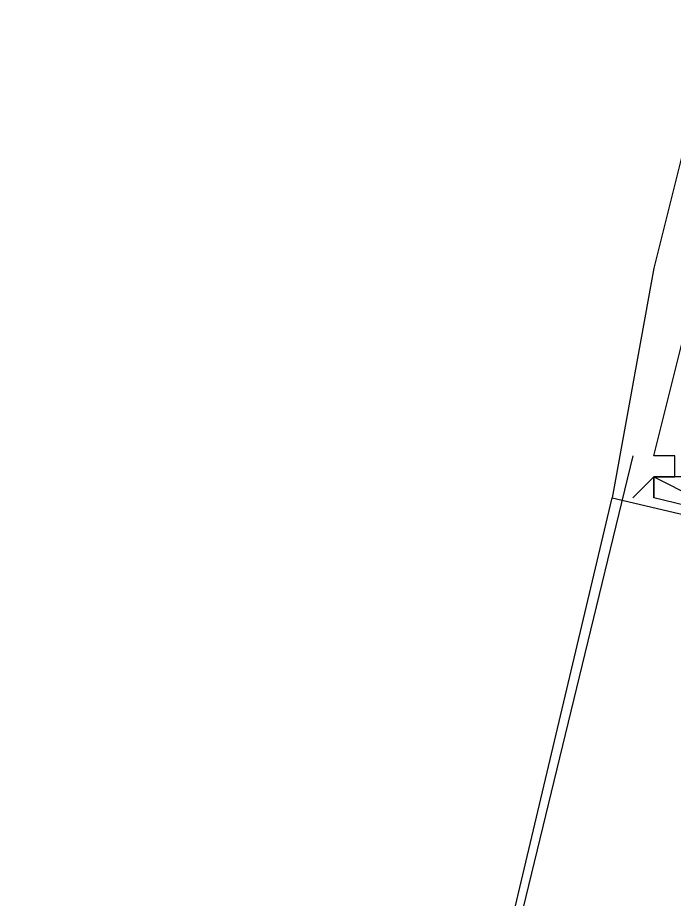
# Model space of a CAD drawing. Header units: feet. Extents: x -84 to 198, y -22 to 181.
# Drawn here: x 132.18 to 132.6, y 98.014 to 98.578 of the extents above; entities that cross this region are included whole.
import ezdxf

# ---------------------------------------------------------------- set-up
doc = ezdxf.new("R2010")
doc.units = ezdxf.units.FT
doc.layers.add('A-LINEA', color=7, linetype='CONTINUOUS')

msp = doc.modelspace()

# ---------------------------------------------------------------- linework, layer by layer
at = {"layer": 'A-LINEA'}
for p, q in [((132.5867, 98.4178), (132.5867, 98.4178)), ((132.5867, 98.4178), (132.5867, 98.4178)), ((132.5867, 98.4178), (132.5867, 98.4178)), ((132.5867, 98.4178), (132.5867, 98.4178)), ((132.5867, 98.4178), (132.5867, 98.4178)), ((132.5867, 98.4178), (132.5867, 98.4178)), ((132.5733, 98.2978), (132.4533, 97.8044)), ((132.5867, 98.2978), (132.5867, 98.2978)), ((132.5867, 98.2978), (132.5867, 98.2978)), ((132.5867, 98.2978), (132.5867, 98.2978)), ((132.5867, 98.2844), (132.5867, 98.2844)), ((132.5867, 98.2844), (132.5867, 98.2844)), ((132.5867, 98.2844), (132.5867, 98.2844)), ((132.5867, 98.2844), (132.5867, 98.2844)), ((132.5867, 98.2844), (132.5867, 98.2844)), ((132.5867, 98.2844), (132.5867, 98.2844)), ((132.5867, 98.2844), (132.5867, 98.2844)), ((132.5867, 98.2844), (132.5867, 98.2844)), ((132.5867, 98.2844), (132.5867, 98.2844)), ((132.5867, 98.2844), (132.5867, 98.2844)), ((132.5867, 98.2844), (132.5867, 98.2844)), ((132.5867, 98.2844), (132.5867, 98.2844)), ((132.5867, 98.2844), (132.5867, 98.2844)), ((132.5867, 98.2844), (132.5867, 98.2844)), ((132.5867, 98.2844), (132.5867, 98.2844)), ((130.8133, 90.8844), (132.56, 98.2711)), ((132.56, 98.2711), (132.56, 98.2711)), ((132.56, 98.2711), (132.56, 98.2711)), ((132.56, 98.2711), (132.56, 98.2711)), ((132.5733, 98.2711), (132.5733, 98.2711)), ((132.5733, 98.2711), (132.5733, 98.2711)), ((132.5733, 98.2711), (132.5733, 98.2711)), ((132.5867, 98.2711), (132.5867, 98.2711)), ((132.5867, 98.2711), (132.5867, 98.2711)), ((132.5867, 98.2711), (132.5867, 98.2711)), ((132.5867, 98.2711), (132.5867, 98.2711)), ((132.5867, 98.2711), (132.5867, 98.2711)), ((132.5867, 98.2711), (132.5867, 98.2711)), ((132.5867, 98.2711), (132.5867, 98.2711)), ((132.5867, 98.2711), (132.5867, 98.2711)), ((132.5867, 98.2711), (132.5867, 98.2711))]:
    msp.add_line(p, q, dxfattribs=at)
for points in [[(133.2933, 98.4044), (133.3067, 98.4044), (133.3067, 98.4178), (132.6267, 98.5778), (132.5867, 98.4178)], [(133.2933, 98.4044), (133.3067, 98.4044), (133.3067, 98.4178), (132.6267, 98.5778), (132.5867, 98.4178)], [(133.2933, 98.4044), (133.3067, 98.4044), (133.3067, 98.4178), (132.6267, 98.5778), (132.5867, 98.4178)], [(132.5733, 98.2711), (132.5867, 98.2844), (132.6, 98.2844), (132.6, 98.2978), (132.5867, 98.2978), (132.6133, 98.4044), (132.6267, 98.4044), (132.64, 98.4844)], [(132.5733, 98.2711), (132.5867, 98.2844), (132.6, 98.2844), (132.6, 98.2978), (132.5867, 98.2978), (132.6133, 98.4044), (132.6267, 98.4044), (132.64, 98.4844)], [(132.5733, 98.2711), (132.5867, 98.2844), (132.6, 98.2844), (132.6, 98.2978), (132.5867, 98.2978), (132.6133, 98.4044), (132.6267, 98.4044), (132.64, 98.4844)], [(132.5867, 98.4178), (132.56, 98.2711), (133.24, 98.1111), (133.2267, 98.1111)], [(132.5867, 98.4178), (132.56, 98.2711), (133.24, 98.1111), (133.2267, 98.1111)], [(132.5867, 98.4178), (132.56, 98.2711), (133.24, 98.1111), (133.2267, 98.1111)], [(133.1333, 98.2711), (133.12, 98.1778), (132.6267, 98.2978), (132.64, 98.3911), (132.6267, 98.3778), (132.6133, 98.2844), (132.5867, 98.2844), (132.5867, 98.2711), (132.5867, 98.2844), (132.6133, 98.2711), (132.6133, 98.2978), (133.0267, 98.2044)], [(133.1333, 98.2711), (133.12, 98.1778), (132.6267, 98.2978), (132.64, 98.3911), (132.6267, 98.3778), (132.6133, 98.2844), (132.5867, 98.2844), (132.5867, 98.2711), (132.5867, 98.2844), (132.6133, 98.2711), (132.6133, 98.2978), (133.0267, 98.2044)], [(133.1333, 98.2711), (133.12, 98.1778), (132.6267, 98.2978), (132.64, 98.3911), (132.6267, 98.3778), (132.6133, 98.2844), (132.5867, 98.2844), (132.5867, 98.2711), (132.5867, 98.2844), (132.6133, 98.2711), (132.6133, 98.2978), (133.0267, 98.2044)], [(133.1333, 98.2711), (133.12, 98.1778), (132.6267, 98.2978), (132.64, 98.3911), (132.6267, 98.3778), (132.6133, 98.2844), (132.5867, 98.2844), (132.5867, 98.2711), (132.5867, 98.2844), (132.6133, 98.2711), (132.6133, 98.2978), (133.0267, 98.2044)], [(133.1333, 98.2711), (133.12, 98.1778), (132.6267, 98.2978), (132.64, 98.3911), (132.6267, 98.3778), (132.6133, 98.2844), (132.5867, 98.2844), (132.5867, 98.2711), (132.5867, 98.2844), (132.6133, 98.2711), (132.6133, 98.2978), (133.0267, 98.2044)], [(133.1333, 98.2711), (133.12, 98.1778), (132.6267, 98.2978), (132.64, 98.3911), (132.6267, 98.3778), (132.6133, 98.2844), (132.5867, 98.2844), (132.5867, 98.2711), (132.5867, 98.2844), (132.6133, 98.2711), (132.6133, 98.2978), (133.0267, 98.2044)], [(133.04, 98.1778), (133.0267, 98.1644), (132.5867, 98.2711)], [(133.04, 98.1778), (133.0267, 98.1644), (132.5867, 98.2711)], [(133.04, 98.1778), (133.0267, 98.1644), (132.5867, 98.2711)]]:
    msp.add_lwpolyline(points, dxfattribs=at)

doc.saveas('drawing.dxf')
